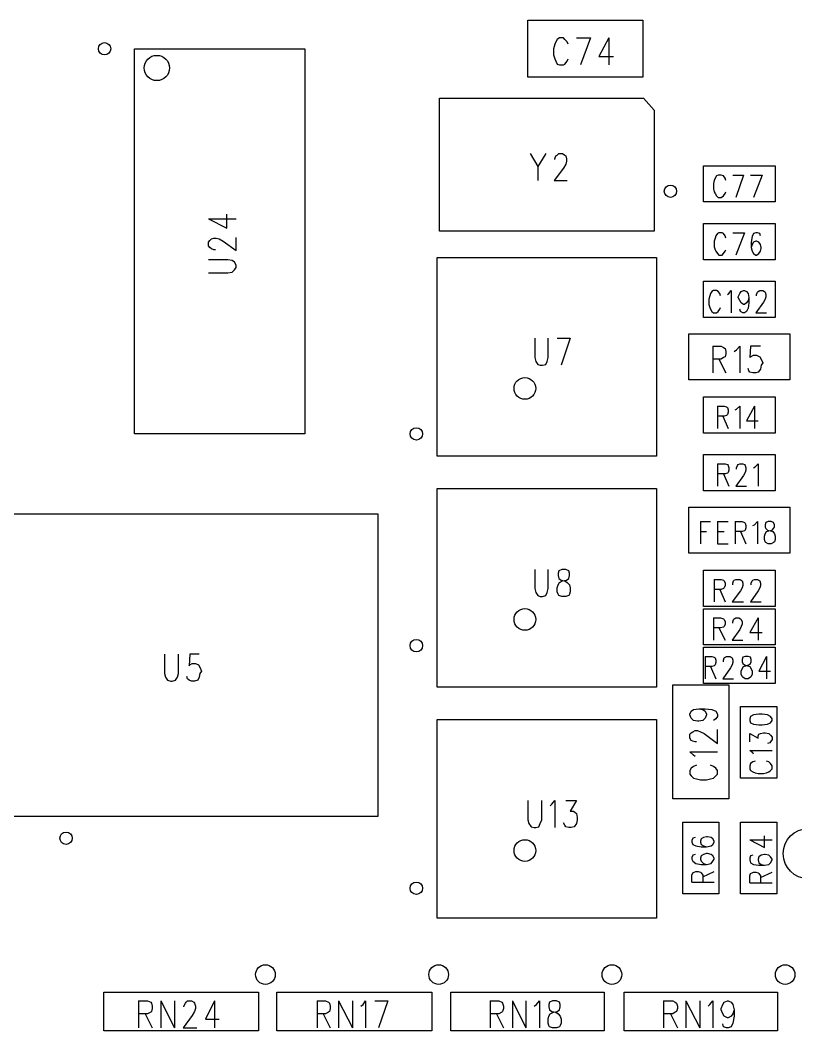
# Model space of a CAD drawing. Extents: x 11.9 to 28.1, y 10.8 to 21.2.
# Drawn here: x 19.888 to 20.896, y 15.791 to 17.103 of the extents above; entities that cross this region are included whole.
import ezdxf

# ---------------------------------------------------------------- set-up
doc = ezdxf.new("R2010")
doc.units = 0
doc.header["$MEASUREMENT"] = 0
doc.layers.add('LAYNR1', color=2, linetype='Continuous')

msp = doc.modelspace()

# ---------------------------------------------------------------- linework, layer by layer
at = {"layer": 'LAYNR1', "color": 7}
for points in [[(20.548, 17.029), (20.548, 17.103)], [(20.548, 17.103), (20.697, 17.103)], [(20.697, 17.103), (20.697, 17.029)], [(20.6, 17.072), (20.599, 17.075), (20.596, 17.078), (20.594, 17.08), (20.589, 17.08), (20.586, 17.078), (20.584, 17.075), (20.583, 17.072), (20.581, 17.066), (20.581, 17.058), (20.583, 17.053), (20.584, 17.05), (20.586, 17.046), (20.589, 17.045), (20.594, 17.045), (20.596, 17.046), (20.599, 17.05), (20.6, 17.053)], [(20.611, 17.08), (20.629, 17.08)], [(20.629, 17.08), (20.616, 17.045)], [(20.653, 17.08), (20.64, 17.056), (20.659, 17.056)], [(20.653, 17.08), (20.653, 17.045)], [(20.037, 17.066), (20.258, 17.066)], [(20.037, 16.566), (20.037, 17.066)], [(20.258, 17.066), (20.258, 16.566)], [(20.697, 17.029), (20.548, 17.029)], [(20.433, 17.002), (20.698, 17.002)], [(20.433, 16.829), (20.433, 17.002)], [(20.698, 17.002), (20.712, 16.986)], [(20.712, 16.986), (20.712, 16.829)], [(20.551, 16.93), (20.561, 16.913)], [(20.571, 16.93), (20.561, 16.913)], [(20.583, 16.923), (20.584, 16.927)], [(20.584, 16.927), (20.586, 16.928)], [(20.586, 16.928), (20.588, 16.93)], [(20.588, 16.93), (20.593, 16.93)], [(20.593, 16.93), (20.596, 16.928)], [(20.596, 16.928), (20.597, 16.927)], [(20.597, 16.927), (20.598, 16.923)], [(20.561, 16.913), (20.561, 16.895)], [(20.583, 16.922), (20.583, 16.923)], [(20.597, 16.916), (20.594, 16.911)], [(20.598, 16.92), (20.597, 16.916)], [(20.598, 16.923), (20.598, 16.92)], [(20.776, 16.867), (20.776, 16.914)], [(20.776, 16.914), (20.869, 16.914)], [(20.869, 16.914), (20.869, 16.867)], [(20.594, 16.911), (20.582, 16.895)], [(20.805, 16.895), (20.804, 16.898), (20.802, 16.901), (20.799, 16.902), (20.795, 16.902), (20.793, 16.901), (20.791, 16.898), (20.79, 16.895), (20.789, 16.891), (20.789, 16.884), (20.79, 16.88), (20.791, 16.878), (20.793, 16.875), (20.795, 16.873), (20.799, 16.873), (20.802, 16.875), (20.804, 16.878), (20.805, 16.88)], [(20.814, 16.902), (20.828, 16.902)], [(20.828, 16.902), (20.818, 16.873)], [(20.837, 16.902), (20.852, 16.902)], [(20.852, 16.902), (20.841, 16.873)], [(20.582, 16.895), (20.599, 16.895)], [(20.869, 16.867), (20.776, 16.867)], [(20.133, 16.845), (20.157, 16.833), (20.157, 16.851)], [(20.133, 16.845), (20.169, 16.845)], [(20.776, 16.792), (20.776, 16.839)], [(20.776, 16.839), (20.869, 16.839)], [(20.869, 16.839), (20.869, 16.792)], [(20.142, 16.805), (20.14, 16.805), (20.137, 16.806), (20.135, 16.808), (20.133, 16.81), (20.133, 16.815), (20.135, 16.817), (20.137, 16.819), (20.14, 16.82), (20.143, 16.82), (20.147, 16.819), (20.152, 16.816), (20.169, 16.804), (20.169, 16.821)], [(20.712, 16.829), (20.433, 16.829)], [(20.805, 16.82), (20.804, 16.823), (20.802, 16.826), (20.8, 16.827), (20.796, 16.827), (20.794, 16.826), (20.792, 16.823), (20.791, 16.82), (20.79, 16.816), (20.79, 16.809), (20.791, 16.805), (20.792, 16.803), (20.794, 16.8), (20.796, 16.798), (20.8, 16.798), (20.802, 16.8), (20.804, 16.803), (20.805, 16.805)], [(20.814, 16.827), (20.829, 16.827)], [(20.829, 16.827), (20.818, 16.798)], [(20.85, 16.823), (20.849, 16.826), (20.846, 16.827), (20.844, 16.827), (20.841, 16.826), (20.839, 16.822), (20.838, 16.815), (20.838, 16.808), (20.839, 16.803), (20.841, 16.8), (20.844, 16.798), (20.845, 16.798), (20.848, 16.8), (20.85, 16.803), (20.851, 16.807), (20.851, 16.808), (20.85, 16.812), (20.848, 16.815), (20.845, 16.816), (20.844, 16.816), (20.841, 16.815), (20.839, 16.812), (20.838, 16.808)], [(20.43, 16.537), (20.43, 16.795)], [(20.43, 16.795), (20.715, 16.795)], [(20.715, 16.795), (20.715, 16.537)], [(20.133, 16.775), (20.158, 16.775), (20.164, 16.776), (20.167, 16.779), (20.169, 16.782), (20.169, 16.785), (20.167, 16.789), (20.164, 16.791), (20.158, 16.792), (20.133, 16.792)], [(20.869, 16.792), (20.776, 16.792)], [(20.776, 16.717), (20.776, 16.764)], [(20.776, 16.764), (20.869, 16.764)], [(20.869, 16.764), (20.869, 16.717)], [(20.798, 16.745), (20.797, 16.748), (20.795, 16.751), (20.793, 16.752), (20.789, 16.752), (20.787, 16.751), (20.785, 16.748), (20.784, 16.745), (20.783, 16.741), (20.783, 16.734), (20.784, 16.73), (20.785, 16.728), (20.787, 16.725), (20.789, 16.723), (20.793, 16.723), (20.795, 16.725), (20.797, 16.728), (20.798, 16.73)], [(20.807, 16.747), (20.809, 16.748), (20.812, 16.752), (20.812, 16.723)], [(20.835, 16.743), (20.834, 16.739), (20.832, 16.736), (20.829, 16.734), (20.828, 16.734), (20.825, 16.736), (20.823, 16.739), (20.821, 16.743), (20.821, 16.744), (20.823, 16.748), (20.825, 16.751), (20.828, 16.752), (20.829, 16.752), (20.832, 16.751), (20.834, 16.748), (20.835, 16.743), (20.835, 16.736), (20.834, 16.729), (20.832, 16.725), (20.829, 16.723), (20.827, 16.723), (20.824, 16.725), (20.823, 16.728)], [(20.845, 16.745), (20.845, 16.747), (20.846, 16.75), (20.847, 16.751), (20.849, 16.752), (20.853, 16.752), (20.855, 16.751), (20.856, 16.75), (20.857, 16.747), (20.857, 16.744), (20.856, 16.741), (20.854, 16.737), (20.844, 16.723), (20.858, 16.723)], [(20.869, 16.717), (20.776, 16.717)], [(20.557, 16.69), (20.557, 16.665)], [(20.574, 16.665), (20.574, 16.69)], [(20.586, 16.69), (20.603, 16.69)], [(20.603, 16.69), (20.591, 16.655)], [(20.757, 16.636), (20.757, 16.696)], [(20.757, 16.696), (20.888, 16.696)], [(20.888, 16.696), (20.888, 16.636)], [(20.788, 16.68), (20.788, 16.645)], [(20.788, 16.68), (20.799, 16.68), (20.802, 16.678), (20.804, 16.677), (20.805, 16.673), (20.805, 16.67), (20.804, 16.666), (20.802, 16.665), (20.799, 16.663), (20.788, 16.663)], [(20.816, 16.673), (20.819, 16.675), (20.823, 16.68), (20.823, 16.645)], [(20.85, 16.68), (20.837, 16.68), (20.836, 16.665), (20.837, 16.666), (20.841, 16.668), (20.845, 16.668), (20.849, 16.666), (20.851, 16.663), (20.853, 16.658), (20.851, 16.655), (20.85, 16.65), (20.847, 16.646), (20.844, 16.645), (20.84, 16.645), (20.836, 16.646), (20.835, 16.648), (20.834, 16.651)], [(20.557, 16.665), (20.558, 16.66)], [(20.573, 16.66), (20.574, 16.665)], [(20.796, 16.663), (20.805, 16.645)], [(20.558, 16.66), (20.561, 16.656)], [(20.561, 16.656), (20.564, 16.655)], [(20.564, 16.655), (20.567, 16.655)], [(20.567, 16.655), (20.571, 16.656)], [(20.571, 16.656), (20.573, 16.66)], [(20.888, 16.636), (20.757, 16.636)], [(20.776, 16.614), (20.869, 16.614)], [(20.776, 16.567), (20.776, 16.614)], [(20.869, 16.614), (20.869, 16.567)], [(20.794, 16.602), (20.794, 16.573)], [(20.794, 16.602), (20.803, 16.602), (20.806, 16.601), (20.807, 16.6), (20.808, 16.597), (20.808, 16.594), (20.807, 16.591), (20.806, 16.59), (20.803, 16.589), (20.794, 16.589)], [(20.817, 16.597), (20.819, 16.598), (20.823, 16.602), (20.823, 16.573)], [(20.842, 16.602), (20.832, 16.583), (20.847, 16.583)], [(20.842, 16.602), (20.842, 16.573)], [(20.801, 16.589), (20.808, 16.573)], [(20.258, 16.566), (20.037, 16.566)], [(20.869, 16.567), (20.776, 16.567)], [(20.715, 16.537), (20.43, 16.537)], [(20.776, 16.492), (20.776, 16.539)], [(20.776, 16.539), (20.869, 16.539)], [(20.869, 16.539), (20.869, 16.492)], [(20.794, 16.527), (20.794, 16.498)], [(20.794, 16.527), (20.804, 16.527), (20.807, 16.526), (20.808, 16.525), (20.809, 16.522), (20.809, 16.519), (20.808, 16.516), (20.807, 16.515), (20.804, 16.514), (20.794, 16.514)], [(20.819, 16.52), (20.819, 16.522), (20.82, 16.525), (20.821, 16.526), (20.823, 16.527), (20.827, 16.527), (20.829, 16.526), (20.83, 16.525), (20.831, 16.522), (20.831, 16.519), (20.83, 16.516), (20.828, 16.512)], [(20.841, 16.522), (20.843, 16.523), (20.847, 16.527), (20.847, 16.498)], [(20.802, 16.514), (20.809, 16.498)], [(20.828, 16.512), (20.818, 16.498), (20.832, 16.498)], [(20.43, 16.237), (20.43, 16.495)], [(20.43, 16.495), (20.715, 16.495)], [(20.715, 16.495), (20.715, 16.237)], [(20.869, 16.492), (20.776, 16.492)], [(20.757, 16.471), (20.888, 16.471)], [(20.757, 16.411), (20.757, 16.471)], [(20.888, 16.471), (20.888, 16.411)], [(20.772, 16.452), (20.772, 16.423)], [(20.772, 16.452), (20.785, 16.452)], [(20.794, 16.452), (20.794, 16.423)], [(20.794, 16.452), (20.808, 16.452)], [(20.817, 16.452), (20.817, 16.423)], [(20.817, 16.452), (20.826, 16.452), (20.829, 16.451), (20.83, 16.45), (20.831, 16.447), (20.831, 16.444), (20.83, 16.441), (20.829, 16.44), (20.826, 16.439), (20.817, 16.439)], [(20.84, 16.447), (20.842, 16.448), (20.846, 16.452), (20.846, 16.423)], [(20.772, 16.439), (20.78, 16.439)], [(20.794, 16.439), (20.803, 16.439)], [(20.824, 16.439), (20.831, 16.423)], [(20.794, 16.423), (20.808, 16.423)], [(20.888, 16.411), (20.757, 16.411)], [(20.557, 16.39), (20.557, 16.365)], [(20.574, 16.365), (20.574, 16.39)], [(20.588, 16.388), (20.587, 16.385)], [(20.592, 16.39), (20.588, 16.388)], [(20.597, 16.39), (20.592, 16.39)], [(20.601, 16.388), (20.597, 16.39)], [(20.602, 16.385), (20.601, 16.388)], [(20.776, 16.389), (20.869, 16.389)], [(20.776, 16.342), (20.776, 16.389)], [(20.869, 16.389), (20.869, 16.342)], [(20.587, 16.385), (20.587, 16.382)], [(20.587, 16.382), (20.588, 16.378)], [(20.588, 16.378), (20.591, 16.376)], [(20.589, 16.373), (20.593, 16.375)], [(20.591, 16.376), (20.596, 16.375)], [(20.593, 16.375), (20.598, 16.376)], [(20.596, 16.375), (20.599, 16.373)], [(20.598, 16.376), (20.601, 16.378)], [(20.601, 16.378), (20.602, 16.382)], [(20.602, 16.382), (20.602, 16.385)], [(20.79, 16.377), (20.79, 16.348)], [(20.79, 16.377), (20.799, 16.377), (20.802, 16.376), (20.803, 16.375), (20.804, 16.372), (20.804, 16.369), (20.803, 16.366), (20.802, 16.365), (20.799, 16.364), (20.79, 16.364)], [(20.814, 16.37), (20.814, 16.372), (20.815, 16.375), (20.816, 16.376), (20.818, 16.377), (20.823, 16.377), (20.825, 16.376), (20.826, 16.375), (20.827, 16.372), (20.827, 16.369), (20.826, 16.366), (20.824, 16.362), (20.813, 16.348), (20.828, 16.348)], [(20.838, 16.37), (20.838, 16.372), (20.839, 16.375), (20.84, 16.376), (20.842, 16.377), (20.846, 16.377), (20.848, 16.376), (20.849, 16.375), (20.85, 16.372), (20.85, 16.369), (20.849, 16.366), (20.847, 16.362), (20.837, 16.348), (20.851, 16.348)], [(20.557, 16.365), (20.558, 16.36)], [(20.573, 16.36), (20.574, 16.365)], [(20.586, 16.366), (20.587, 16.37)], [(20.586, 16.361), (20.586, 16.366)], [(20.587, 16.358), (20.586, 16.361)], [(20.587, 16.37), (20.589, 16.373)], [(20.599, 16.373), (20.602, 16.37)], [(20.602, 16.37), (20.603, 16.366)], [(20.603, 16.361), (20.602, 16.358)], [(20.603, 16.366), (20.603, 16.361)], [(20.797, 16.364), (20.804, 16.348)], [(20.558, 16.36), (20.561, 16.356)], [(20.561, 16.356), (20.564, 16.355)], [(20.564, 16.355), (20.567, 16.355)], [(20.567, 16.355), (20.571, 16.356)], [(20.571, 16.356), (20.573, 16.36)], [(20.588, 16.356), (20.587, 16.358)], [(20.592, 16.355), (20.588, 16.356)], [(20.597, 16.355), (20.592, 16.355)], [(20.601, 16.356), (20.597, 16.355)], [(20.602, 16.358), (20.601, 16.356)], [(20.869, 16.342), (20.776, 16.342)], [(20.776, 16.339), (20.869, 16.339)], [(20.776, 16.292), (20.776, 16.339)], [(20.869, 16.339), (20.869, 16.292)], [(20.789, 16.327), (20.789, 16.298)], [(20.789, 16.327), (20.798, 16.327), (20.802, 16.326), (20.803, 16.325), (20.804, 16.322), (20.804, 16.319), (20.803, 16.316), (20.802, 16.315), (20.798, 16.314), (20.789, 16.314)], [(20.814, 16.32), (20.814, 16.322), (20.815, 16.325), (20.816, 16.326), (20.818, 16.327), (20.822, 16.327), (20.824, 16.326), (20.825, 16.325), (20.826, 16.322), (20.826, 16.319), (20.825, 16.316), (20.823, 16.312), (20.813, 16.298), (20.827, 16.298)], [(20.847, 16.327), (20.836, 16.308), (20.852, 16.308)], [(20.847, 16.327), (20.847, 16.298)], [(20.796, 16.314), (20.804, 16.298)], [(20.869, 16.292), (20.776, 16.292)], [(20.776, 16.242), (20.776, 16.289)], [(20.776, 16.289), (20.869, 16.289)], [(20.869, 16.289), (20.869, 16.242)], [(20.076, 16.28), (20.076, 16.255), (20.077, 16.25), (20.08, 16.246), (20.084, 16.245), (20.086, 16.245), (20.09, 16.246), (20.093, 16.25), (20.094, 16.255), (20.094, 16.28)], [(20.121, 16.28), (20.109, 16.28), (20.108, 16.265), (20.109, 16.266), (20.112, 16.268), (20.116, 16.268), (20.12, 16.266), (20.122, 16.263), (20.124, 16.258), (20.122, 16.255), (20.121, 16.25), (20.119, 16.246), (20.115, 16.245), (20.111, 16.245), (20.108, 16.246), (20.106, 16.248), (20.105, 16.251)], [(20.778, 16.277), (20.778, 16.248)], [(20.778, 16.277), (20.787, 16.277), (20.79, 16.276), (20.791, 16.275), (20.792, 16.272), (20.792, 16.269), (20.791, 16.266), (20.79, 16.265), (20.787, 16.264), (20.778, 16.264)], [(20.802, 16.27), (20.802, 16.272), (20.803, 16.275), (20.804, 16.276), (20.806, 16.277), (20.81, 16.277), (20.812, 16.276), (20.813, 16.275), (20.814, 16.272), (20.814, 16.269), (20.813, 16.266), (20.811, 16.262), (20.801, 16.248), (20.815, 16.248)], [(20.858, 16.277), (20.848, 16.258), (20.863, 16.258)], [(20.858, 16.277), (20.858, 16.248)], [(20.785, 16.264), (20.792, 16.248)], [(20.715, 16.237), (20.43, 16.237)], [(20.736, 16.092), (20.736, 16.24)], [(20.736, 16.24), (20.809, 16.24)], [(20.869, 16.242), (20.776, 16.242)], [(20.809, 16.24), (20.809, 16.092)], [(20.758, 16.202), (20.76, 16.206)], [(20.76, 16.206), (20.763, 16.208)], [(20.763, 16.208), (20.77, 16.209)], [(20.77, 16.209), (20.775, 16.208)], [(20.77, 16.209), (20.778, 16.209)], [(20.775, 16.208), (20.778, 16.206)], [(20.778, 16.209), (20.787, 16.208)], [(20.778, 16.206), (20.78, 16.202)], [(20.787, 16.208), (20.792, 16.206)], [(20.792, 16.206), (20.794, 16.202)], [(20.824, 16.119), (20.824, 16.212)], [(20.824, 16.212), (20.871, 16.212)], [(20.871, 16.212), (20.871, 16.119)], [(20.43, 15.937), (20.43, 16.195)], [(20.43, 16.195), (20.715, 16.195)], [(20.715, 16.195), (20.715, 15.937)], [(20.758, 16.201), (20.758, 16.202)], [(20.76, 16.197), (20.758, 16.201)], [(20.763, 16.194), (20.76, 16.197)], [(20.768, 16.193), (20.763, 16.194)], [(20.77, 16.193), (20.768, 16.193)], [(20.775, 16.194), (20.77, 16.193)], [(20.778, 16.197), (20.775, 16.194)], [(20.78, 16.201), (20.778, 16.197)], [(20.78, 16.202), (20.78, 16.201)], [(20.792, 16.196), (20.789, 16.194)], [(20.794, 16.199), (20.792, 16.196)], [(20.794, 16.202), (20.794, 16.199)], [(20.758, 16.176), (20.76, 16.178)], [(20.76, 16.178), (20.762, 16.179)], [(20.762, 16.179), (20.765, 16.181)], [(20.765, 16.181), (20.768, 16.181)], [(20.768, 16.181), (20.772, 16.179)], [(20.772, 16.179), (20.777, 16.177)], [(20.777, 16.177), (20.794, 16.164)], [(20.794, 16.164), (20.794, 16.182)], [(20.836, 16.166), (20.836, 16.177), (20.847, 16.171), (20.847, 16.174), (20.848, 16.176), (20.85, 16.177), (20.854, 16.178), (20.856, 16.178), (20.861, 16.177), (20.863, 16.175), (20.865, 16.172), (20.865, 16.169), (20.863, 16.166), (20.862, 16.165), (20.859, 16.164)], [(20.758, 16.171), (20.758, 16.176)], [(20.76, 16.168), (20.758, 16.171)], [(20.762, 16.167), (20.76, 16.168)], [(20.765, 16.166), (20.762, 16.167)], [(20.767, 16.166), (20.765, 16.166)], [(20.763, 16.149), (20.758, 16.153)], [(20.758, 16.153), (20.794, 16.153)], [(20.841, 16.15), (20.84, 16.152), (20.836, 16.155), (20.865, 16.155)], [(20.765, 16.147), (20.763, 16.149)], [(20.843, 16.141), (20.84, 16.14), (20.837, 16.138), (20.836, 16.135), (20.836, 16.131), (20.837, 16.129), (20.84, 16.127), (20.843, 16.126), (20.847, 16.125), (20.854, 16.125), (20.858, 16.126), (20.861, 16.127), (20.863, 16.129), (20.865, 16.131), (20.865, 16.135), (20.863, 16.138), (20.861, 16.14), (20.858, 16.141)], [(20.76, 16.132), (20.758, 16.129)], [(20.758, 16.129), (20.758, 16.124)], [(20.763, 16.134), (20.76, 16.132)], [(20.767, 16.136), (20.763, 16.134)], [(20.789, 16.134), (20.785, 16.136)], [(20.792, 16.132), (20.789, 16.134)], [(20.794, 16.129), (20.792, 16.132)], [(20.794, 16.124), (20.794, 16.129)], [(20.758, 16.124), (20.76, 16.122)], [(20.76, 16.122), (20.763, 16.119)], [(20.763, 16.119), (20.767, 16.118)], [(20.767, 16.118), (20.772, 16.117)], [(20.772, 16.117), (20.78, 16.117)], [(20.78, 16.117), (20.785, 16.118)], [(20.785, 16.118), (20.789, 16.119)], [(20.789, 16.119), (20.792, 16.122)], [(20.792, 16.122), (20.794, 16.124)], [(20.871, 16.119), (20.824, 16.119)], [(20.548, 16.09), (20.548, 16.065)], [(20.566, 16.065), (20.566, 16.09)], [(20.579, 16.085), (20.583, 16.09)], [(20.583, 16.09), (20.583, 16.055)], [(20.597, 16.09), (20.611, 16.09)], [(20.611, 16.09), (20.603, 16.076)], [(20.809, 16.092), (20.736, 16.092)], [(20.577, 16.083), (20.579, 16.085)], [(20.603, 16.076), (20.607, 16.076)], [(20.607, 16.076), (20.609, 16.075)], [(20.609, 16.075), (20.611, 16.073)], [(20.611, 16.073), (20.612, 16.068)], [(20.548, 16.065), (20.549, 16.06)], [(20.549, 16.06), (20.552, 16.056)], [(20.562, 16.056), (20.564, 16.06)], [(20.564, 16.06), (20.566, 16.065)], [(20.596, 16.058), (20.594, 16.061)], [(20.611, 16.06), (20.608, 16.056)], [(20.612, 16.065), (20.611, 16.06)], [(20.612, 16.068), (20.612, 16.065)], [(20.749, 15.969), (20.749, 16.062)], [(20.749, 16.062), (20.796, 16.062)], [(20.796, 16.062), (20.796, 15.969)], [(20.824, 15.969), (20.824, 16.062)], [(20.824, 16.062), (20.871, 16.062)], [(20.871, 16.062), (20.871, 15.969)], [(20.552, 16.056), (20.556, 16.055)], [(20.556, 16.055), (20.558, 16.055)], [(20.558, 16.055), (20.562, 16.056)], [(20.597, 16.056), (20.596, 16.058)], [(20.601, 16.055), (20.597, 16.056)], [(20.604, 16.055), (20.601, 16.055)], [(20.608, 16.056), (20.604, 16.055)], [(20.761, 16.038), (20.761, 16.036), (20.762, 16.033), (20.766, 16.031), (20.773, 16.03), (20.78, 16.03), (20.786, 16.031), (20.788, 16.033), (20.79, 16.036), (20.79, 16.037), (20.788, 16.04), (20.786, 16.042), (20.781, 16.043), (20.78, 16.043), (20.776, 16.042), (20.773, 16.04), (20.772, 16.037), (20.772, 16.036), (20.773, 16.033), (20.776, 16.031), (20.78, 16.03)], [(20.765, 16.042), (20.762, 16.041), (20.761, 16.038)], [(20.836, 16.039), (20.855, 16.029), (20.855, 16.044)], [(20.836, 16.039), (20.865, 16.039)], [(20.761, 16.016), (20.761, 16.014), (20.762, 16.011), (20.766, 16.008), (20.773, 16.007), (20.78, 16.007), (20.786, 16.008), (20.788, 16.011), (20.79, 16.014), (20.79, 16.015), (20.788, 16.018), (20.786, 16.02), (20.781, 16.021), (20.78, 16.021), (20.776, 16.02), (20.773, 16.018), (20.772, 16.015), (20.772, 16.014), (20.773, 16.011), (20.776, 16.008), (20.78, 16.007)], [(20.765, 16.02), (20.762, 16.019), (20.761, 16.016)], [(20.84, 16.019), (20.837, 16.018), (20.836, 16.015), (20.836, 16.013), (20.837, 16.009), (20.841, 16.007), (20.848, 16.006), (20.855, 16.006), (20.861, 16.007), (20.863, 16.009), (20.865, 16.013), (20.865, 16.014), (20.863, 16.017), (20.861, 16.019), (20.856, 16.02), (20.855, 16.02), (20.851, 16.019), (20.848, 16.017), (20.847, 16.014), (20.847, 16.013), (20.848, 16.009), (20.851, 16.007), (20.855, 16.006)], [(20.761, 15.993), (20.762, 15.996), (20.764, 15.997), (20.766, 15.998), (20.769, 15.998), (20.772, 15.997), (20.773, 15.996), (20.775, 15.993)], [(20.775, 15.991), (20.79, 15.998)], [(20.836, 15.983), (20.836, 15.992), (20.837, 15.995), (20.839, 15.996), (20.841, 15.997), (20.844, 15.997), (20.847, 15.996), (20.848, 15.995), (20.85, 15.992), (20.85, 15.983)], [(20.85, 15.99), (20.865, 15.997)], [(20.761, 15.984), (20.761, 15.993)], [(20.761, 15.984), (20.79, 15.984)], [(20.775, 15.993), (20.775, 15.984)], [(20.836, 15.983), (20.865, 15.983)], [(20.796, 15.969), (20.749, 15.969)], [(20.871, 15.969), (20.824, 15.969)], [(20.715, 15.937), (20.43, 15.937)], [(19.997, 15.791), (19.997, 15.841)], [(19.997, 15.841), (20.198, 15.841)], [(20.198, 15.841), (20.198, 15.791)], [(20.222, 15.791), (20.222, 15.841)], [(20.222, 15.841), (20.423, 15.841)], [(20.423, 15.841), (20.423, 15.791)], [(20.448, 15.791), (20.448, 15.841)], [(20.448, 15.841), (20.647, 15.841)], [(20.647, 15.841), (20.647, 15.791)], [(20.673, 15.791), (20.673, 15.841)], [(20.673, 15.841), (20.872, 15.841)], [(20.872, 15.841), (20.872, 15.791)], [(20.042, 15.83), (20.042, 15.795)], [(20.042, 15.83), (20.054, 15.83), (20.058, 15.828), (20.059, 15.827), (20.06, 15.823), (20.06, 15.82), (20.059, 15.816), (20.058, 15.815), (20.054, 15.813), (20.042, 15.813)], [(20.071, 15.83), (20.071, 15.795)], [(20.071, 15.83), (20.089, 15.795)], [(20.089, 15.83), (20.089, 15.795)], [(20.101, 15.822), (20.101, 15.823), (20.103, 15.827), (20.104, 15.828), (20.106, 15.83), (20.111, 15.83), (20.114, 15.828), (20.115, 15.827), (20.116, 15.823), (20.116, 15.82), (20.115, 15.816), (20.112, 15.811), (20.1, 15.795), (20.118, 15.795)], [(20.141, 15.83), (20.129, 15.806), (20.147, 15.806)], [(20.141, 15.83), (20.141, 15.795)], [(20.274, 15.83), (20.274, 15.795)], [(20.274, 15.83), (20.285, 15.83), (20.289, 15.828), (20.29, 15.827), (20.291, 15.823), (20.291, 15.82), (20.29, 15.816), (20.289, 15.815), (20.285, 15.813), (20.274, 15.813)], [(20.302, 15.83), (20.302, 15.795)], [(20.302, 15.83), (20.32, 15.795)], [(20.32, 15.83), (20.32, 15.795)], [(20.331, 15.823), (20.334, 15.825), (20.337, 15.83), (20.337, 15.795)], [(20.349, 15.83), (20.366, 15.83)], [(20.366, 15.83), (20.354, 15.795)], [(20.499, 15.83), (20.499, 15.795)], [(20.499, 15.83), (20.51, 15.83), (20.514, 15.828), (20.515, 15.827), (20.516, 15.823), (20.516, 15.82), (20.515, 15.816), (20.514, 15.815), (20.51, 15.813), (20.499, 15.813)], [(20.528, 15.83), (20.528, 15.795)], [(20.528, 15.83), (20.545, 15.795)], [(20.545, 15.83), (20.545, 15.795)], [(20.556, 15.823), (20.559, 15.825), (20.563, 15.83), (20.563, 15.795)], [(20.724, 15.83), (20.724, 15.795)], [(20.724, 15.83), (20.736, 15.83)], [(20.736, 15.83), (20.739, 15.828)], [(20.739, 15.828), (20.741, 15.827)], [(20.741, 15.827), (20.742, 15.823)], [(20.742, 15.823), (20.742, 15.82)], [(20.753, 15.83), (20.753, 15.795)], [(20.753, 15.83), (20.771, 15.795)], [(20.771, 15.83), (20.771, 15.795)], [(20.782, 15.823), (20.784, 15.825)], [(20.784, 15.825), (20.788, 15.83)], [(20.788, 15.83), (20.788, 15.795)], [(20.799, 15.82), (20.801, 15.825)], [(20.801, 15.825), (20.803, 15.828)], [(20.803, 15.828), (20.807, 15.83)], [(20.807, 15.83), (20.808, 15.83)], [(20.808, 15.83), (20.812, 15.828)], [(20.812, 15.828), (20.814, 15.825)], [(20.814, 15.825), (20.816, 15.818)], [(20.051, 15.813), (20.06, 15.795)], [(20.282, 15.813), (20.291, 15.795)], [(20.507, 15.813), (20.516, 15.795)], [(20.736, 15.813), (20.724, 15.813)], [(20.733, 15.813), (20.742, 15.795)], [(20.739, 15.815), (20.736, 15.813)], [(20.741, 15.816), (20.739, 15.815)], [(20.742, 15.82), (20.741, 15.816)], [(20.799, 15.818), (20.799, 15.82)], [(20.801, 15.813), (20.799, 15.818)], [(20.803, 15.81), (20.801, 15.813)], [(20.807, 15.808), (20.803, 15.81)], [(20.812, 15.81), (20.808, 15.808)], [(20.814, 15.813), (20.812, 15.81)], [(20.816, 15.818), (20.814, 15.813)], [(20.816, 15.81), (20.814, 15.801)], [(20.816, 15.818), (20.816, 15.81)], [(20.802, 15.796), (20.801, 15.8)], [(20.808, 15.808), (20.807, 15.808)], [(20.814, 15.801), (20.812, 15.796)], [(20.198, 15.791), (19.997, 15.791)], [(20.423, 15.791), (20.222, 15.791)], [(20.647, 15.791), (20.448, 15.791)], [(20.872, 15.791), (20.673, 15.791)], [(20.806, 15.795), (20.802, 15.796)], [(20.808, 15.795), (20.806, 15.795)], [(20.812, 15.796), (20.808, 15.795)]]:
    msp.add_lwpolyline(points, dxfattribs=at)
for points in [[(19.867, 16.069), (19.842, 16.094), (19.842, 16.462), (20.353, 16.462), (20.353, 16.069), (19.867, 16.069)], [(20.86, 16.452), (20.857, 16.451), (20.856, 16.448), (20.856, 16.445), (20.857, 16.443), (20.859, 16.441), (20.863, 16.44), (20.866, 16.439), (20.868, 16.436), (20.869, 16.433), (20.869, 16.429), (20.868, 16.426), (20.867, 16.425), (20.864, 16.423), (20.86, 16.423), (20.857, 16.425), (20.856, 16.426), (20.855, 16.429), (20.855, 16.433), (20.856, 16.436), (20.858, 16.439), (20.861, 16.44), (20.865, 16.441), (20.867, 16.443), (20.868, 16.445), (20.868, 16.448), (20.867, 16.451), (20.864, 16.452), (20.86, 16.452)], [(20.83, 16.277), (20.827, 16.276), (20.826, 16.273), (20.826, 16.27), (20.827, 16.268), (20.829, 16.266), (20.833, 16.265), (20.836, 16.264), (20.838, 16.261), (20.839, 16.258), (20.839, 16.254), (20.838, 16.251), (20.837, 16.25), (20.834, 16.248), (20.83, 16.248), (20.827, 16.25), (20.826, 16.251), (20.825, 16.254), (20.825, 16.258), (20.826, 16.261), (20.828, 16.264), (20.831, 16.265), (20.835, 16.266), (20.837, 16.268), (20.838, 16.27), (20.838, 16.273), (20.837, 16.276), (20.834, 16.277), (20.83, 16.277)], [(20.836, 16.194), (20.837, 16.191), (20.841, 16.189), (20.848, 16.188), (20.852, 16.188), (20.859, 16.189), (20.863, 16.191), (20.865, 16.194), (20.865, 16.196), (20.863, 16.199), (20.859, 16.201), (20.852, 16.202), (20.848, 16.202), (20.841, 16.201), (20.837, 16.199), (20.836, 16.196), (20.836, 16.194)], [(20.58, 15.83), (20.576, 15.828), (20.575, 15.825), (20.575, 15.822), (20.576, 15.818), (20.579, 15.816), (20.584, 15.815), (20.587, 15.813), (20.59, 15.81), (20.591, 15.806), (20.591, 15.801), (20.59, 15.798), (20.589, 15.796), (20.585, 15.795), (20.58, 15.795), (20.576, 15.796), (20.575, 15.798), (20.574, 15.801), (20.574, 15.806), (20.575, 15.81), (20.577, 15.813), (20.581, 15.815), (20.586, 15.816), (20.589, 15.818), (20.59, 15.822), (20.59, 15.825), (20.589, 15.828), (20.585, 15.83), (20.58, 15.83)]]:
    msp.add_lwpolyline(points, close=True, dxfattribs=at)
for centre, radius in [((19.998, 17.066), 0.008), ((20.066, 17.041), 0.0164), ((20.733, 16.881), 0.008), ((20.544, 16.625), 0.0141), ((20.403, 16.566), 0.008), ((20.544, 16.325), 0.0141), ((20.403, 16.291), 0.008), ((19.948, 16.041), 0.008), ((20.912, 16.021), 0.0325), ((20.544, 16.025), 0.0141), ((20.403, 15.976), 0.008), ((20.207, 15.864), 0.0127), ((20.432, 15.864), 0.0127), ((20.657, 15.864), 0.0127), ((20.882, 15.864), 0.0127)]:
    msp.add_circle(centre, radius, dxfattribs=at)

doc.saveas('drawing.dxf')
